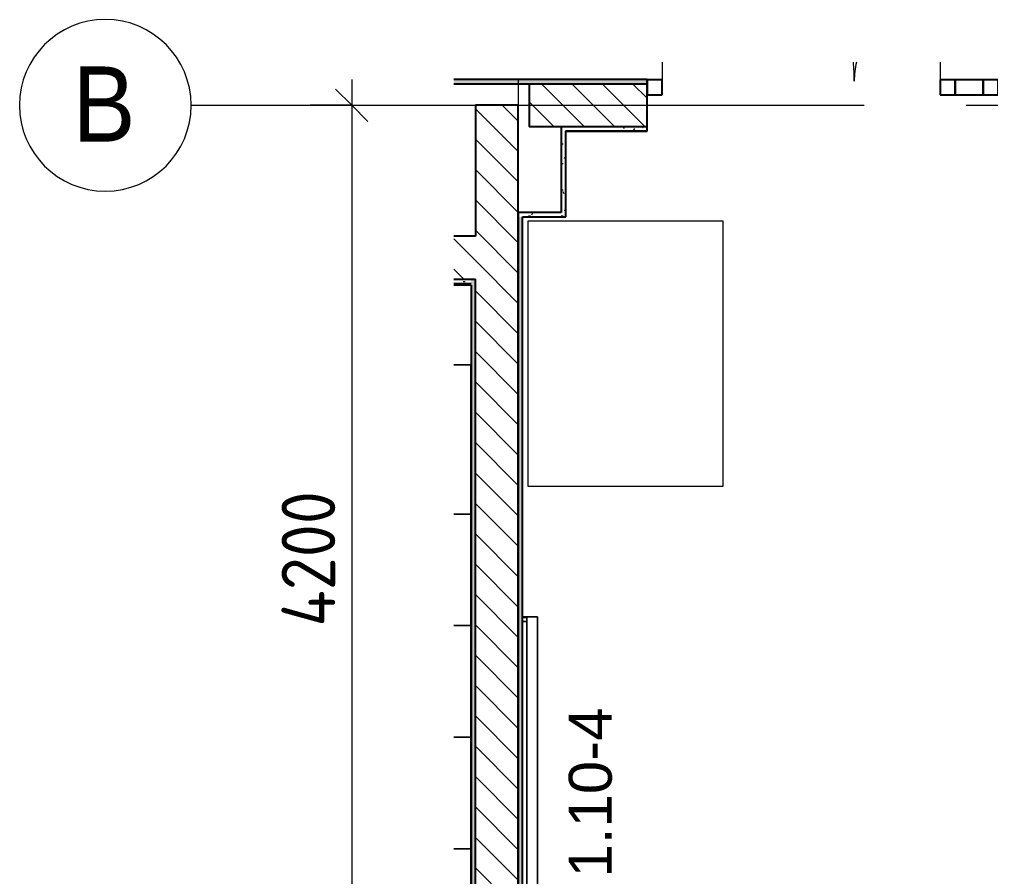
# Model space of a CAD drawing. Header units: millimetres. Extents: x 855 to 55293, y -2351 to 9447.
# Drawn here: x 7249 to 11773, y 4207 to 8200 of the extents above; entities that cross this region are included whole.
import ezdxf

# ---------------------------------------------------------------- set-up
doc = ezdxf.new("R2010")
doc.units = ezdxf.units.MM
doc.linetypes.add('Осевая', pattern=[3175, 635, -476.25, 1587.5, -476.25])
for name, color, linetype, lineweight in [('A-ANNO-DIMS', 7, 'Continuous', 9), ('A-ANNO-DIMS-100', 7, 'Continuous', 9), ('A-DOOR', 7, 'Continuous', 9), ('A-GLAZ-CURT', 7, 'Continuous', 9), ('A-GLAZ-CURT-1', 7, 'Continuous', 25), ('A-GLAZ-CWMG', 7, 'Continuous', 9), ('A-GLAZ-CWMG-1', 7, 'Continuous', 25), ('A-WALL', 7, 'Continuous', 9), ('G-ANNO-SYMB', 7, 'Continuous', 9), ('I-FURN', 7, 'Continuous', 9), ('I-WALL', 7, 'Continuous', 9), ('Оси', 7, 'Continuous', 9), ('Оси-1', 7, 'Continuous', 20), ('Оси-2', 7, 'Осевая', 9)]:
    doc.layers.add(name, color=color, linetype=linetype, lineweight=lineweight)
for name, color, linetype, lineweight, true_color in [('A-WALL-2', 7, 'Continuous', 25, 0x3c3c3c), ('A-WALL-FNSH-1', 7, 'Continuous', 13, 0x3c3c3c), ('I-FURN-1', 7, 'Continuous', 9, 0xf0f0f0)]:
    doc.layers.add(name, color=color, linetype=linetype, lineweight=lineweight, true_color=true_color)
doc.styles.add('Arial', font='arial.ttf', dxfattribs={"width": 0.9, "height": 350})
doc.styles.add('Arial_1', font='arial.ttf', dxfattribs={"height": 200})
doc.styles.add('ISOCPEUR_1', font='isocpeur.ttf', dxfattribs={"width": 0.9, "height": 250})
doc.dimstyles.new('ISO-2_5_0_9К_БОЛЬШОЙ', dxfattribs={"dimscale": 304.8, "dimtxt": 248.995294, "dimasz": 0.492126, "dimexe": 0.393701, "dimexo": 0.984252, "dimgap": 0, "dimtad": 1, "dimdec": 0, "dimrnd": 10, "dimzin": 0, "dimdsep": 46, "dimtxsty": 'ISOCPEUR_1', "dimblk1": 'OBLIQUE', "dimblk2": 'OBLIQUE', "dimsah": 1, "dimcen": 0.09, "dimdle": 0.393701, "dimazin": 0, "dimtfac": 1, "dimtdec": 4, "dimtix": 1, "dimtmove": 0, "dimatfit": 3, "dimfxl": 1, "dimtvp": 1, "dimtolj": 1, "dimtzin": 0, "dimarcsym": 2})
pattern_1 = [(135, (-20037.1, 0), (-70.71068, -70.71068), [])]
pattern_2 = [(0, (-20037.1, 0), (121.92, 30.48), [10.058, -81.382, 10.058, -81.382, -487.68]), (0, (-20037.1, 0), (121.92, 30.48), [-182.88, 10.058, -172.822, 10.058, -81.382, -213.36]), (0, (-20037.1, 0), (121.92, 30.48), [-457.2, 10.058, -50.902, 10.058, -142.342]), (120, (-19991.38, 15.24), (-87.356454, 90.345817), [10.058, -81.382, 10.058, -81.382, -487.68]), (120, (-19991.38, 15.24), (-87.356454, 90.345817), [-182.88, 10.058, -172.822, 10.058, -81.382, -213.36]), (120, (-19991.38, 15.24), (-87.356454, 90.345817), [-457.2, 10.058, -50.902, 10.058, -142.342]), (240, (-19976.14, 76.2), (-34.563546, -120.825817), [10.058, -81.382, 10.058, -81.382, -487.68]), (240, (-19976.14, 76.2), (-34.563546, -120.825817), [-182.88, 10.058, -172.822, 10.058, -81.382, -213.36]), (240, (-19976.14, 76.2), (-34.563546, -120.825817), [-457.2, 10.058, -50.902, 10.058, -142.342])]

# ---------------------------------------------------------------- blocks, each defined once
blk = doc.blocks.new('Стол базовый прямоугольный - 1_290-25520344-План разверток пом_ 1_10_ Этаж 1')
at = {"layer": 'I-FURN-1'}
for p, q in [((617.5, 455), (-617.5, 455)), ((-617.5, 455), (-617.5, -455)), ((617.5, -455), (617.5, 455)), ((-617.5, -455), (617.5, -455))]:
    blk.add_line(p, q, dxfattribs=at)
blk = doc.blocks.new('Зеркало обычное - Доска-32858920-План разверток пом_ 1_10_ Этаж 1')
at = {"layer": 'I-FURN'}
h = blk.add_hatch(dxfattribs=at)
h.set_pattern_fill('FP_7', color=256, style=0, pattern_type=2)
h.set_pattern_definition([(45, (50, 50), (-199.9995, 0), [141.421, -141.421]), (45, (100, 50), (-199.9995, 0), [70.711, -212.132]), (45, (50, 100), (-199.9995, 0), [70.711, -212.132])])
h.paths.add_polyline_path([(-2005, 40), (2005, 40), (2005, 60), (-2005, 60)])
at = {"layer": 'I-FURN-1'}
for p, q in [((2025, 60), (-2025, 60)), ((-2025, 60), (-2025, 40)), ((-2025, 40.3), (-2025, 60)), ((-2025, 60), (-2005, 60)), ((2005, 60), (-2005, 60)), ((-2005, 60), (-2005, 40)), ((-2005, 40), (-2005, 60)), ((-2005, 60), (2005, 60)), ((-2005, 60), (2005, 60)), ((2005, 60), (-2005, 60)), ((-2005, 60), (2005, 60)), ((-2005, 40), (-2005, 60)), ((-2005, 40), (-2005, 60)), ((2005, 40), (2005, 60)), ((2005, 60), (2005, 40)), ((2005, 60), (2025, 60)), ((2005, 60), (2005, 40)), ((2005, 40), (2005, 60)), ((2025, 40), (2025, 60)), ((2025, 60), (2025, 40)), ((-2025, 40), (2025, 40)), ((-2023, 40), (-2025, 40)), ((-2005, 40), (-2023, 40)), ((-2005, 40), (2005, 40)), ((2005, 40), (-2005, 40)), ((2005, 40), (-2005, 40)), ((-2005, 40), (2005, 40)), ((2005, 40), (-2005, 40)), ((2025, 40), (2005, 40))]:
    blk.add_line(p, q, dxfattribs=at)
blk = doc.blocks.new('шкаф 1_112 - шкаф 1_112-31117176-План разверток пом_ 1_10_ Этаж 1')
at = {"layer": 'I-FURN-1'}
for p, q in [((0, 6070), (-79.3, 6070)), ((0, 6070), (-79.3, 6070)), ((-79.3, 6070), (0, 6070)), ((0, 3295), (0, 6070)), ((0, 5375), (0, 6070)), ((0, 6070), (0, 5375)), ((-79.3, 5375), (0, 5375)), ((0, 5375), (-79.3, 5375)), ((-79.3, 5375), (0, 5375)), ((-79.3, 5375), (0, 5375)), ((0, 5375), (-79.3, 5375)), ((0, 4855), (0, 5375)), ((0, 5375), (0, 4855)), ((-79.3, 4855), (0, 4855)), ((-79.3, 4855), (0, 4855)), ((0, 4855), (-79.3, 4855)), ((0, 4855), (-79.3, 4855)), ((-79.3, 4855), (0, 4855)), ((0, 4335), (0, 4855)), ((0, 4855), (0, 4335)), ((-79.3, 4335), (0, 4335)), ((0, 4335), (-79.3, 4335)), ((-79.3, 4335), (0, 4335)), ((-79.3, 4335), (0, 4335)), ((0, 4335), (-79.3, 4335)), ((0, 3815), (0, 4335)), ((0, 4335), (0, 3815)), ((-79.3, 3815), (0, 3815)), ((-79.3, 3815), (0, 3815)), ((0, 3815), (-79.3, 3815)), ((0, 3815), (-79.3, 3815)), ((-79.3, 3815), (0, 3815)), ((0, 3295), (0, 3815)), ((0, 3815), (0, 3295))]:
    blk.add_line(p, q, dxfattribs=at)
blk = doc.blocks.new('Дверь_Витражная_остекление_ - ДВН_ДАО_Главный вход_1200 в свету-31742133-План разверток пом_ 1_10_ Этаж 1')
at = {"layer": 'A-DOOR'}
for p, q in [((-647.5, 118), (-647.5, 35)), ((647.5, 118), (647.5, 35))]:
    blk.add_line(p, q, dxfattribs=at)
for centre, radius, start, end in [((-647.5, 30), 895, 360, 5.6503), ((647.5, 30), 400, 167.2619, 180)]:
    blk.add_arc(centre, radius, start, end, dxfattribs=at)
blk = doc.blocks.new('Системная панель - Стемалит - 40мм-31720939-План разверток пом_ 1_10_ Этаж 1')
at = {"layer": 'A-GLAZ-CURT-1'}
for p, q in [((65, 35), (-65, 35)), ((-65, 35), (-65, -35)), ((65, -35), (65, 35)), ((-65, -35), (65, -35))]:
    blk.add_line(p, q, dxfattribs=at)
blk = doc.blocks.new('Прямоугольный импост - 50 x 70 мм-31687886-План разверток пом_ 1_10_ Этаж 1')
at = {"layer": 'A-GLAZ-CWMG-1'}
for p, q in [((-35, 35), (35, 35)), ((-35, -35), (-35, 35)), ((35, 35), (35, -35)), ((35, -35), (-35, -35))]:
    blk.add_line(p, q, dxfattribs=at)
blk = doc.blocks.new('Прямоугольный импост - 50 x 70 мм-31701779-План разверток пом_ 1_10_ Этаж 1')
at = {"layer": 'A-GLAZ-CWMG-1'}
for p, q in [((0, 35), (-70, 35)), ((-70, 35), (-70, -35)), ((0, -35), (0, 35)), ((-70, -35), (0, -35))]:
    blk.add_line(p, q, dxfattribs=at)
blk = doc.blocks.new('Прямоугольный импост - 50 x 70 мм-31702100-План разверток пом_ 1_10_ Этаж 1')
at = {"layer": 'A-GLAZ-CWMG-1'}
for p, q in [((-35, 35), (35, 35)), ((-35, -35), (-35, 35)), ((35, 35), (35, -35)), ((35, -35), (-35, -35))]:
    blk.add_line(p, q, dxfattribs=at)
blk = doc.blocks.new('Ось сетки - D8-29747960-План разверток пом_ 1_10_ Этаж 1')
at = {"layer": 'Оси-1'}
for start, end in [(360, 180), (180, 360)]:
    blk.add_arc((0, 0), 4, start, end, dxfattribs=at)
blk = doc.blocks.new('DIMBLOCK3-План разверток пом_ 1_10_ Этаж 1')
at = {"layer": 'A-ANNO-DIMS-100'}
for p, q in [((8796.4, 7920), (8796.4, 3600)), ((8602.5, 7800), (8916.4, 7800)), ((8796.4, 7800), (8602.5, 7800)), ((8602.5, 3600), (8916.4, 3600)), ((8796.4, 3600), (8602.5, 3600))]:
    blk.add_line(p, q, dxfattribs=at)
at = {"layer": 'A-ANNO-DIMS-100', "lineweight": 20}
for p, q in [((8796.4, 7800), (8721.4, 7875)), ((8796.4, 7800), (8871.4, 7725)), ((8796.4, 3600), (8721.4, 3675)), ((8796.4, 3600), (8871.4, 3525))]:
    blk.add_line(p, q, dxfattribs=at)
at = {"layer": 'A-ANNO-DIMS-100', "color": 0, "insert": (8469.8, 5372), "char_height": 250, "width": 787.208, "attachment_point": 1, "rotation": 90, "line_spacing_factor": 1.149209, "style": 'ISOCPEUR_1'}
blk.add_mtext('4200', dxfattribs=at)
blk = doc.blocks.new('_Oblique')
at = {"color": 0, "linetype": 'ByBlock', "lineweight": -2}
blk.add_line((-0.5, -0.5), (0.5, 0.5), dxfattribs=at)

msp = doc.modelspace()

# ---------------------------------------------------------------- hatches: boundary and pattern name
at = {"layer": 'I-WALL'}
h = msp.add_hatch(dxfattribs=at)
h.set_pattern_fill('FP_6', color=256, style=0, pattern_type=2)
h.set_pattern_definition(pattern_2)
h.paths.add_polyline_path([(18494.7, 7900), (18494.7, 7920), (12672.9, 7920), (12672.9, 7900), (17952.9, 7900)])
h.paths.add_polyline_path([(10172.9, 7900), (10172.9, 7920), (9272.1, 7920), (9272.1, 7900)])
h = msp.add_hatch(dxfattribs=at)
h.set_pattern_fill('FP_2', color=256, style=0, pattern_type=2)
h.set_pattern_definition(pattern_1)
h.paths.add_polyline_path([(12672.9, 7700), (12974.2, 7700), (12974.2, 7900), (12672.9, 7900)])
h.paths.add_polyline_path([(10172.9, 7700), (10172.9, 7900), (9622.9, 7900), (9622.9, 7700)])
h = msp.add_hatch(dxfattribs=at)
h.set_pattern_fill('FP_2', color=256, style=0, pattern_type=2)
h.set_pattern_definition(pattern_1)
h.paths.add_polyline_path([(9372.6, 140), (9572.6, 140), (9572.6, 7800), (9372.6, 7800), (9372.6, 676.8)])
h = msp.add_hatch(dxfattribs=at)
h.set_pattern_fill('FP_6', color=256, style=0, pattern_type=2)
h.set_pattern_definition(pattern_2)
h.paths.add_polyline_path([(9772.6, 7300), (9792.6, 7300), (9792.6, 7700), (9772.6, 7700)])
h = msp.add_hatch(dxfattribs=at)
h.set_pattern_fill('FP_6', color=256, style=0, pattern_type=2)
h.set_pattern_definition(pattern_2)
h.paths.add_polyline_path([(9792.6, 7680), (10172.9, 7680), (10172.9, 7700), (9792.6, 7700)])
h = msp.add_hatch(dxfattribs=at)
h.set_pattern_fill('FP_6', color=256, style=0, pattern_type=2)
h.set_pattern_definition(pattern_2)
h.paths.add_polyline_path([(9591.6, 7280), (9792.6, 7280), (9792.6, 7300), (9571.6, 7300), (9571.6, 7280)])
h = msp.add_hatch(dxfattribs=at)
h.set_pattern_fill('FP_6', color=256, style=0, pattern_type=2)
h.set_pattern_definition(pattern_2)
h.paths.add_polyline_path([(9591.6, 520), (9591.6, 7280), (9571.6, 7280), (9571.6, 520)])
h = msp.add_hatch(dxfattribs=at)
h.set_pattern_fill('FP_2', color=256, style=0, pattern_type=2)
h.set_pattern_definition(pattern_1)
h.paths.add_polyline_path([(9272.1, 6990), (9372.6, 6990), (9372.6, 7190), (9272.1, 7190)])
h = msp.add_hatch(dxfattribs=at)
h.set_pattern_fill('FP_6', color=256, style=0, pattern_type=2)
h.set_pattern_definition(pattern_2)
h.paths.add_polyline_path([(9272.1, 6970), (9352.6, 6970), (9352.6, 6990), (9272.1, 6990)])
h = msp.add_hatch(dxfattribs=at)
h.set_pattern_fill('FP_6', color=256, style=0, pattern_type=2)
h.set_pattern_definition(pattern_2)
h.paths.add_polyline_path([(9352.6, 520), (9372.6, 520), (9372.6, 6990), (9352.6, 6990), (9352.6, 533)])

# ---------------------------------------------------------------- linework, layer by layer
at = {"layer": 'A-WALL'}
msp.add_line((9792.6, 7679), (9793.6, 7679), dxfattribs=at)
at = {"layer": 'A-WALL-2'}
for p, q in [((10172.9, 7920), (9272.1, 7920)), ((10172.9, 7680), (10172.9, 7920)), ((9272.1, 7900), (10172.9, 7900)), ((9622.9, 7900), (9622.9, 7700)), ((9372.6, 7800), (9372.6, 7190)), ((9572.6, 7800), (9372.6, 7800)), ((9572.6, 140), (9572.6, 7800)), ((10172.9, 7700), (9622.9, 7700)), ((9772.6, 7700), (9772.6, 7300)), ((10172.9, 7680), (9792.6, 7680)), ((9792.6, 7680), (9792.6, 7280)), ((9792.6, 7680), (10172.9, 7680)), ((9772.6, 7300), (9571.6, 7300)), ((9571.6, 7300), (9571.6, 500)), ((9591.6, 7280), (9792.6, 7280)), ((9591.6, 520), (9591.6, 7280)), ((9372.6, 7190), (9272.1, 7190)), ((9272.1, 6990), (9372.6, 6990)), ((9272.1, 6970), (9352.6, 6970)), ((9372.6, 140), (9372.6, 6990)), ((9352.6, 6962), (9352.6, 520))]:
    msp.add_line(p, q, dxfattribs=at)
at = {"layer": 'A-WALL-FNSH-1'}
for p, q in [((10172.9, 7921), (9272.1, 7921)), ((10172.9, 7920), (10172.9, 7921)), ((9793.6, 7679), (10172.9, 7679)), ((9793.6, 7279), (9793.6, 7679)), ((10172.9, 7679), (10172.9, 7680)), ((9591.6, 7279), (9592.6, 7279)), ((9592.6, 7279), (9592.6, 520)), ((9593.6, 7279), (9793.6, 7279)), ((9593.6, 521), (9593.6, 7279)), ((9351.6, 6962), (9351.6, 521)), ((9352.6, 6962), (9351.6, 6962))]:
    msp.add_line(p, q, dxfattribs=at)
at = {"layer": 'I-FURN-1'}
for p, q in [((9662.8, 5417), (9592.8, 5417)), ((9592.8, 5417), (9592.8, 1367)), ((9592.8, 1367), (9592.8, 5417)), ((9592.8, 5417), (9662.8, 5417)), ((9662.8, 1367), (9662.8, 5417)), ((9662.8, 5417), (9662.8, 1367))]:
    msp.add_line(p, q, dxfattribs=at)
at = {"layer": 'I-WALL'}
msp.add_line((9272.1, 6962), (9351.6, 6962), dxfattribs=at)
at = {"layer": 'Оси'}
for p, q in [((9572.9, 5420), (9572.9, 7920)), ((8048.6, 7800), (10548.6, 7800))]:
    msp.add_line(p, q, dxfattribs=at)
at = {"layer": 'Оси-2'}
for p, q in [((10548.6, 7800), (15999.9, 7800)), ((9572.9, 948.9), (9572.9, 5420))]:
    msp.add_line(p, q, dxfattribs=at)

# ---------------------------------------------------------------- block references
at = {"layer": 'A-DOOR'}
msp.add_blockref('Дверь_Витражная_остекление_ - ДВН_ДАО_Главный вход_1200 в свету-31742133-План разверток пом_ 1_10_ Этаж 1', (10890.4, 7883), dxfattribs=at)
at = {"layer": 'A-GLAZ-CURT'}
msp.add_blockref('Системная панель - Стемалит - 40мм-31720939-План разверток пом_ 1_10_ Этаж 1', (11672.9, 7883), dxfattribs=at)
at = {"layer": 'A-GLAZ-CWMG', "rotation": 180}
msp.add_blockref('Прямоугольный импост - 50 x 70 мм-31701779-План разверток пом_ 1_10_ Этаж 1', (10172.9, 7883), dxfattribs=at)
at = {"layer": 'A-GLAZ-CWMG', "extrusion": (0, 0, -1), "rotation": 180}
for name, p in [('Прямоугольный импост - 50 x 70 мм-31687886-План разверток пом_ 1_10_ Этаж 1', (-11572.9, 7883)), ('Прямоугольный импост - 50 x 70 мм-31702100-План разверток пом_ 1_10_ Этаж 1', (-11772.9, 7883))]:
    msp.add_blockref(name, p, dxfattribs=at)
at = {"layer": 'I-FURN-1'}
for name, p, rotation in [('Стол базовый прямоугольный - 1_290-25520344-План разверток пом_ 1_10_ Этаж 1', (10072.6, 6643), 89.99999999999993), ('Зеркало обычное - Доска-32858920-План разверток пом_ 1_10_ Этаж 1', (9652.9, 3390), 89.9999999999998)]:
    msp.add_blockref(name, p, dxfattribs=dict(at, rotation=rotation))
msp.add_blockref('шкаф 1_112 - шкаф 1_112-31117176-План разверток пом_ 1_10_ Этаж 1', (9351.4, 521.2), dxfattribs=at)
at = {"layer": 'Оси-1', "xscale": 99.99999999999993, "yscale": 99.99999999999993, "zscale": 99.99999999999993, "rotation": 269.9999999999994}
msp.add_blockref('Ось сетки - D8-29747960-План разверток пом_ 1_10_ Этаж 1', (7648.6, 7800), dxfattribs=at)

# ---------------------------------------------------------------- texts
at = {"layer": 'G-ANNO-SYMB', "insert": (9808, 4125.3), "char_height": 200, "width": 1074.261, "attachment_point": 1, "rotation": 90, "style": 'Arial_1'}
msp.add_mtext(' 1.10-4', dxfattribs=at)
at = {"layer": 'Оси', "insert": (7495.8, 7981), "char_height": 350, "width": 360.759, "attachment_point": 1, "style": 'Arial'}
msp.add_mtext('\\fArial|b0|i0|c204|p34|;\\W.9;В', dxfattribs=at)

# ---------------------------------------------------------------- dimensions: what is measured, and where the dimension line sits
at = {"layer": 'A-ANNO-DIMS'}
dim = msp.add_linear_dim(base=(8796.4, 3600), p1=(8902.5, 7800), p2=(8902.5, 3600), angle=90, dimstyle='ISO-2_5_0_9К_БОЛЬШОЙ', override={"dimpost": '<>', "dimfxl": 4200}, dxfattribs=at)
dim.commit()
dim.dimension.update_dxf_attribs({"geometry": 'DIMBLOCK3-План разверток пом_ 1_10_ Этаж 1', "text_midpoint": (8671.4, 5700)})

doc.saveas('drawing.dxf')
